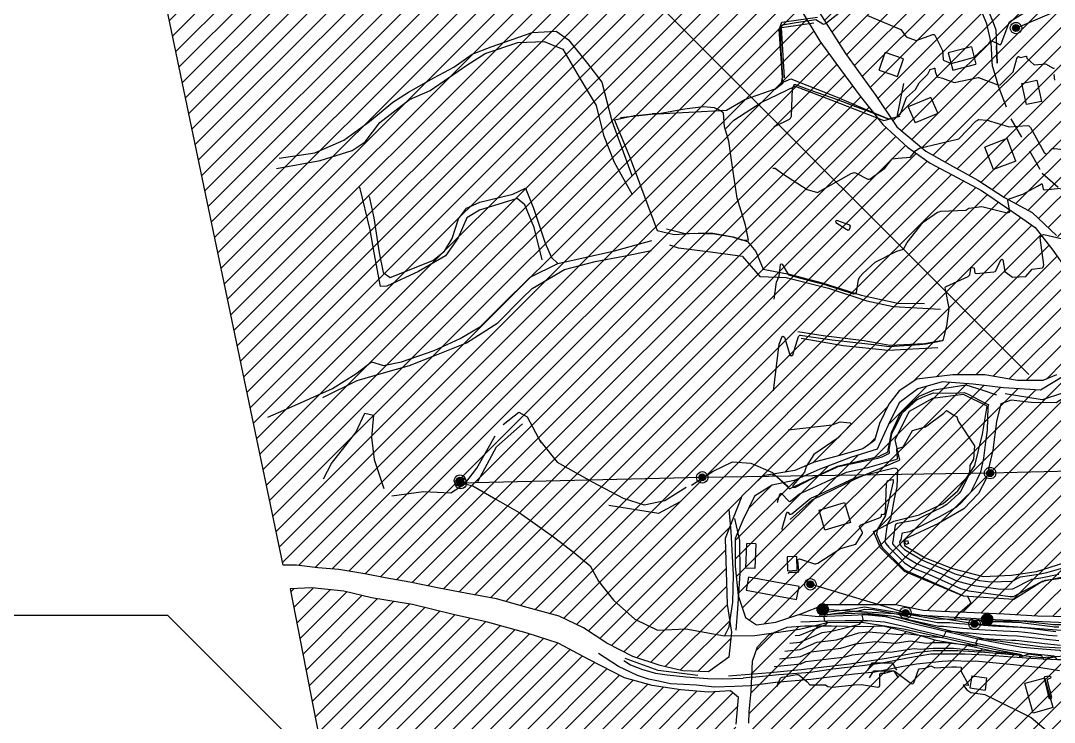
# Model space of a CAD drawing. Extents: x 13365 to 36625, y 86498 to 171760.
# Drawn here: x 14320.5 to 14808.6, y 87404.1 to 87735.4 of the extents above; entities that cross this region are included whole.
import ezdxf

# ---------------------------------------------------------------- set-up
doc = ezdxf.new("R2010")
doc.units = 0
doc.header["$LTSCALE"] = 5
doc.header["$MEASUREMENT"] = 0
for name, pattern in [('A_CONTINUOUS_LINE', [0]), ('EASEMENT_2', [5.5, 2, -1.5, 2]), ('KERB', [16, 5, -6, 5])]:
    doc.linetypes.add(name, pattern=pattern)
doc.layers.get('0').update_dxf_attribs({"linetype": 'A_CONTINUOUS_LINE'})
for name, color, linetype in [('Agricultural', 40, 'Continuous'), ('BOUNDARY', 7, 'A_CONTINUOUS_LINE'), ('CONTOUR', 255, 'Continuous'), ('DRAINAGE', 162, 'A_CONTINUOUS_LINE'), ('ELECTRIC', 240, 'A_CONTINUOUS_LINE'), ('EXISTING BUILDING', 21, 'A_CONTINUOUS_LINE'), ('EXISTING ROAD', 25, 'A_CONTINUOUS_LINE'), ('Recreational', 73, 'Continuous'), ('RELIEF', 255, 'A_CONTINUOUS_LINE'), ('Residential', 51, 'Continuous'), ('TELECOM', 94, 'A_CONTINUOUS_LINE'), ('text', 7, 'Continuous')]:
    doc.layers.add(name, color=color, linetype=linetype)

# ---------------------------------------------------------------- blocks, each defined once
blk = doc.blocks.new('S034')
at = {"color": 0}
for p, q in [((-0.5, 0), (-0.48, 0.13)), ((-0.48, -0.13), (-0.5, 0)), ((-0.48, 0.13), (-0.43, 0.25)), ((-0.43, 0.25), (-0.35, 0.35)), ((-0.35, 0.35), (-0.25, 0.43)), ((-0.3, 0), (-0.28, 0.11)), ((-0.28, -0.11), (-0.3, 0)), ((0.3, 0), (-0.3, 0)), ((-0.28, 0.11), (-0.21, 0.21)), ((-0.28, -0.11), (-0.28, 0.11)), ((-0.28, 0.11), (0.28, 0.11)), ((-0.25, 0.43), (-0.13, 0.48)), ((-0.21, 0.21), (-0.11, 0.28)), ((-0.21, -0.21), (-0.21, 0.21)), ((-0.21, 0.21), (0.21, 0.21)), ((-0.13, 0.48), (0, 0.5)), ((-0.11, 0.28), (0, 0.3)), ((-0.11, -0.28), (-0.11, 0.28)), ((-0.11, 0.28), (0.11, 0.28)), ((0, 0.5), (0.13, 0.48)), ((0, 0.3), (0.11, 0.28)), ((0, -0.3), (0, 0.3)), ((0.11, 0.28), (0.21, 0.21)), ((0.11, 0.28), (0.11, -0.28)), ((0.13, 0.48), (0.25, 0.43)), ((0.21, 0.21), (0.28, 0.11)), ((0.21, 0.21), (0.21, -0.21)), ((0.25, 0.43), (0.35, 0.35)), ((0.28, 0.11), (0.3, 0)), ((0.28, 0.11), (0.28, -0.11)), ((0.3, 0), (0.28, -0.11)), ((0.35, 0.35), (0.43, 0.25)), ((0.43, 0.25), (0.48, 0.13)), ((0.48, 0.13), (0.5, 0)), ((0.5, 0), (0.48, -0.13)), ((-0.43, -0.25), (-0.48, -0.13)), ((-0.35, -0.35), (-0.43, -0.25)), ((-0.25, -0.43), (-0.35, -0.35)), ((-0.21, -0.21), (-0.28, -0.11)), ((0.28, -0.11), (-0.28, -0.11)), ((-0.13, -0.48), (-0.25, -0.43)), ((-0.11, -0.28), (-0.21, -0.21)), ((0.21, -0.21), (-0.21, -0.21)), ((0, -0.5), (-0.13, -0.48)), ((0, -0.3), (-0.11, -0.28)), ((0.11, -0.28), (-0.11, -0.28)), ((0.11, -0.28), (0, -0.3)), ((0.13, -0.48), (0, -0.5)), ((0.21, -0.21), (0.11, -0.28)), ((0.25, -0.43), (0.13, -0.48)), ((0.28, -0.11), (0.21, -0.21)), ((0.35, -0.35), (0.25, -0.43)), ((0.43, -0.25), (0.35, -0.35)), ((0.48, -0.13), (0.43, -0.25))]:
    blk.add_line(p, q, dxfattribs=at)
blk = doc.blocks.new('S038')
at = {"color": 0}
for p, q in [((-0.5, 0), (0, 0.5)), ((-0.5, 0), (-0.48, 0.13)), ((-0.48, -0.13), (-0.5, 0)), ((0, -0.5), (-0.5, 0)), ((-0.5, 0), (0.5, 0)), ((-0.48, -0.13), (0.13, 0.48)), ((-0.48, 0.13), (-0.43, 0.25)), ((0.13, -0.48), (-0.48, 0.13)), ((-0.48, 0.13), (0.48, 0.13)), ((0.25, 0.43), (-0.43, -0.25)), ((-0.43, 0.25), (-0.35, 0.35)), ((0.43, 0.25), (-0.43, 0.25)), ((-0.43, 0.25), (0.25, -0.43)), ((-0.35, 0.35), (-0.25, 0.43)), ((-0.35, -0.35), (0.35, 0.35)), ((0.35, -0.35), (-0.35, 0.35)), ((-0.35, 0.35), (0.35, 0.35)), ((-0.35, -0.35), (-0.35, 0.35)), ((-0.25, 0.43), (-0.13, 0.48)), ((0.43, -0.25), (-0.25, 0.43)), ((-0.25, 0.43), (-0.25, -0.43)), ((-0.25, -0.43), (0.43, 0.25)), ((-0.13, 0.48), (0, 0.5)), ((-0.13, -0.48), (-0.13, 0.48)), ((-0.13, 0.48), (0.48, -0.13)), ((0.48, 0.13), (-0.13, -0.48)), ((0, 0.5), (0.13, 0.48)), ((0.5, 0), (0, 0.5)), ((0, 0.5), (0, -0.5)), ((0, -0.5), (0.5, 0)), ((0.13, 0.48), (0.25, 0.43)), ((0.13, 0.48), (0.13, -0.48)), ((0.25, 0.43), (0.35, 0.35)), ((0.25, -0.43), (0.25, 0.43)), ((0.35, 0.35), (0.43, 0.25)), ((0.35, 0.35), (0.35, -0.35)), ((0.43, 0.25), (0.48, 0.13)), ((0.48, 0.13), (0.5, 0)), ((0.5, 0), (0.48, -0.13)), ((-0.43, -0.25), (-0.48, -0.13)), ((0.48, -0.13), (-0.48, -0.13)), ((-0.35, -0.35), (-0.43, -0.25)), ((-0.43, -0.25), (0.43, -0.25)), ((-0.25, -0.43), (-0.35, -0.35)), ((0.35, -0.35), (-0.35, -0.35)), ((-0.13, -0.48), (-0.25, -0.43)), ((0, -0.5), (-0.13, -0.48)), ((0.13, -0.48), (0, -0.5)), ((0.25, -0.43), (0.13, -0.48)), ((0.35, -0.35), (0.25, -0.43)), ((0.43, -0.25), (0.35, -0.35)), ((0.48, -0.13), (0.43, -0.25))]:
    blk.add_line(p, q, dxfattribs=at)
blk = doc.blocks.new('001')
at = {"color": 0}
for p, q in [((-0.5, -0.25), (-0.35, 0)), ((-0.35, 0), (0.35, 0)), ((0.35, 0), (0.5, -0.25))]:
    blk.add_line(p, q, dxfattribs=at)

msp = doc.modelspace()

# ---------------------------------------------------------------- hatches: boundary and pattern name
at = {"layer": 'Agricultural', "linetype": 'Continuous'}
h = msp.add_hatch(dxfattribs=at)
h.set_pattern_fill('ANSI31', color=256, scale=50, style=0)
h.paths.add_polyline_path([(14359.56, 87885.11), (14378.03, 87892.33), (14424.57, 87914.89), (14469.43, 87941.03), (14519.91, 87970.91), (14585.33, 87989.58), (14633.94, 88002.66), (14656.16, 88008.87), (14671.65, 88009.67), (14676.81, 88008.08), (14678.8, 88005.7), (14677.61, 88001.73), (14675.62, 87988.64), (14673.63, 87976.74), (14671.25, 87959.68), (14665.3, 87944.21), (14662.52, 87933.1), (14660.13, 87917.63), (14657.76, 87897.71), (14656.17, 87883.03), (14652.99, 87872.72), (14649.02, 87857.64), (14643.46, 87842.17), (14641.47, 87827.76), (14643.46, 87811.49), (14648.62, 87799.99), (14657.36, 87784.91), (14667.31, 87772.86), (14674.06, 87764.53), (14682.8, 87749.85), (14689.55, 87739.54), (14697.89, 87725.65), (14705.45, 87715.23), (14716.97, 87699.76), (14727.69, 87686.27), (14739.21, 87675.56), (14749.93, 87668.02), (14762.64, 87661.28), (14774.2, 87655.17), (14792.07, 87642.87), (14799.61, 87637.71), (14807.95, 87627), (14814.31, 87617.88), (14817.48, 87607.96), (14816.69, 87594.35), (14814.31, 87582.45), (14813.11, 87574.52), (14809.54, 87568.17), (14803.19, 87565.39), (14791.27, 87565.39), (14775.78, 87568.17), (14760.69, 87568.17), (14743.59, 87566.12), (14735.25, 87560.57), (14730.48, 87554.22), (14726.11, 87545.09), (14723.73, 87537.16), (14718.17, 87533.19), (14705.46, 87529.62), (14695.14, 87526.85), (14686, 87522.88), (14671.01, 87520.42), (14661, 87510.86), (14653.18, 87490.88), (14654.05, 87459.61), (14656.22, 87446.57), (14654.92, 87434.84), (14645.35, 87427.89), (14633.17, 87428.33), (14622.51, 87430.95), (14609.52, 87435.18), (14597.37, 87441.39), (14586.35, 87448.73), (14574.76, 87454.1), (14559.62, 87458.31), (14545.27, 87462.29), (14530.53, 87465.08), (14518.18, 87467.47), (14504.23, 87470.25), (14492.67, 87472.24), (14483.11, 87474.23), (14470.76, 87476.22), (14460.8, 87477.02), (14450.84, 87478.21), (14444.46, 87478.21)])
at = {"layer": 'Recreational', "linetype": 'Continuous'}
h = msp.add_hatch(dxfattribs=at)
h.set_pattern_fill('ANSI31', color=256, scale=50, style=0)
h.paths.add_polyline_path([(14664.44, 87409.09), (14665.4, 87418.56), (14666.09, 87432.92), (14668.48, 87439.76), (14673.96, 87445.57), (14682.52, 87448.99), (14690.73, 87449.68), (14703.4, 87449.68), (14718.46, 87449.33), (14727.7, 87449.68), (14740.03, 87446.6), (14752.69, 87442.84), (14767.07, 87440.44), (14784.19, 87436.68), (14802.33, 87434.63), (14824.76, 87436.28), (14840.4, 87440.34), (14854.01, 87444.87), (14863, 87448.68), (14873.27, 87452.44), (14891.07, 87455.86), (14901, 87460.64), (14908.19, 87468.51), (14915.03, 87478.77), (14920.17, 87488), (14926.01, 87494.89), (14931.15, 87496.26), (14937.31, 87493.87), (14942.78, 87491.47), (14945.52, 87486), (14951.68, 87474.37), (14957.85, 87468.22), (14966.06, 87461.72), (14974.62, 87455.57), (14980.78, 87444.62), (14984.2, 87434.02), (14987.53, 87419.62), (14988.96, 87416.63), (14993.78, 87405.78), (14998.61, 87393.13), (15003.43, 87382.89), (15007.65, 87365.41), (15009.48, 87359.21), (15014.91, 87347.16), (15022.15, 87332.7), (15024.56, 87323.66), (15026.97, 87309.8), (15032.4, 87296.55), (15039.03, 87279.68), (15045.7, 87262.62), (15054.15, 87243.34), (15062.59, 87224.06), (15069.23, 87207.79), (15074.65, 87195.74), (15078.32, 87188.88), (15086.76, 87171.41), (15092.79, 87158.75), (15092.79, 87140.68), (15084.95, 87128.63), (15076.51, 87123.2), (15058.42, 87116.58), (15036.7, 87115.37), (15015.59, 87120.79), (14992.07, 87131.04), (14967.34, 87141.28), (14951.06, 87155.74), (14930.55, 87171.41), (14910.05, 87188.28), (14905.22, 87207.56), (14905.76, 87221.67), (14893.76, 87234.07), (14881.7, 87241.3), (14859.99, 87244.31), (14841.15, 87257.77), (14823.06, 87266.21), (14802.55, 87276.45), (14786.27, 87283.08), (14772.77, 87287.48), (14755.05, 87289.53), (14733.23, 87281.36), (14708.01, 87271.82), (14682.11, 87260.93), (14667.11, 87255.48), (14650.07, 87254.12), (14641.21, 87263.65), (14631.66, 87286.8), (14624.85, 87305.19), (14620.27, 87317.99), (14617.85, 87328.83), (14619.66, 87339.08), (14624.49, 87346.31), (14640.17, 87352.33), (14652.23, 87360.33), (14660.67, 87381.42), (14664.29, 87403.71)])
h = msp.add_hatch(dxfattribs=at)
h.set_pattern_fill('ANSI31', color=256, scale=50, style=0)
h.paths.add_polyline_path([(14447.78, 87467.04), (14501.68, 87190.99), (14517.92, 87192.3), (14528.87, 87199.07), (14541.37, 87202.2), (14553.36, 87201.16), (14565.35, 87199.07), (14580.46, 87199.07), (14598.18, 87202.2), (14617.47, 87206.36), (14631.02, 87204.8), (14637.8, 87200.11), (14652.91, 87192.3), (14671.15, 87186.06), (14687.83, 87182.93), (14703.99, 87180.85), (14723.79, 87178.25), (14743.6, 87178.25), (14760.8, 87182.41), (14776.43, 87187.1), (14799.53, 87189.14), (14821.95, 87188.62), (14834.98, 87189.14), (14847.48, 87189.66), (14856.35, 87183.94), (14867.29, 87180.81), (14885.53, 87174.04), (14899.6, 87165.71), (14916.35, 87156.27), (14930.94, 87148.98), (14949.18, 87142.21), (14955.96, 87143.78), (14953.87, 87150.02), (14950.22, 87152.11), (14930.94, 87160.44), (14921.56, 87170.33), (14910.09, 87180.22), (14903.32, 87194.8), (14899.67, 87211.46), (14896.02, 87222.4), (14885.07, 87229.69), (14869.44, 87235.93), (14853.28, 87236.97), (14843.38, 87243.22), (14831.91, 87252.59), (14819.4, 87256.76), (14807.42, 87263.01), (14788.65, 87272.9), (14775.1, 87281.23), (14759.47, 87283.83), (14743.83, 87281.23), (14722.98, 87273.42), (14697.96, 87263.53), (14676.6, 87254.68), (14662, 87251.03), (14644.8, 87250.51), (14636.46, 87257.8), (14626.04, 87282.79), (14615.62, 87310.39), (14610.92, 87330.17), (14614.05, 87342.84), (14620.3, 87350.65), (14630.2, 87354.3), (14640.63, 87357.94), (14649.49, 87366.79), (14654.7, 87377.21), (14656.79, 87389.18), (14658.35, 87403.24), (14659.39, 87415.73), (14655.74, 87418.86), (14645.32, 87418.34), (14632.29, 87419.38), (14618.74, 87421.46), (14605.71, 87425.11), (14588.88, 87433.64), (14574.28, 87441.45), (14559.69, 87446.14), (14540.93, 87451.34), (14524.77, 87454.99), (14505.48, 87459.67), (14486.2, 87462.8), (14473.17, 87465.92), (14458.05, 87467.48)])
at = {"layer": 'Residential', "linetype": 'Continuous'}
h = msp.add_hatch(dxfattribs=at)
h.set_pattern_fill('ANSI31', color=256, scale=50, style=0)
edge = h.paths.add_edge_path()
edge.add_line((15022.91, 87431.89), (15035.79, 87436.34))
edge.add_line((15035.79, 87436.34), (15043.22, 87441.78))
edge.add_line((15043.22, 87441.78), (15043.71, 87449.7))
edge.add_line((15043.71, 87449.7), (15034.8, 87456.13))
edge.add_line((15034.8, 87456.13), (15028.36, 87467.02))
edge.add_line((15028.36, 87467.02), (15025.88, 87484.84))
edge.add_line((15025.88, 87484.84), (15029.78, 87504.69))
edge.add_line((15029.78, 87504.69), (15031.86, 87519.92))
edge.add_line((15031.86, 87519.92), (15031.16, 87537.23))
edge.add_line((15031.16, 87537.23), (15027.68, 87559.49))
edge.add_line((15027.68, 87559.49), (15018.67, 87592.03))
edge.add_line((15018.67, 87592.03), (15008.97, 87620.42))
edge.add_line((15008.97, 87620.42), (14997.88, 87650.88))
edge.add_line((14997.88, 87650.88), (14984.66, 87673.16))
edge.add_line((14984.66, 87673.16), (14971.49, 87693.93))
edge.add_line((14971.49, 87693.93), (14960.4, 87712.1))
edge.add_line((14960.4, 87712.1), (14952.09, 87729.41))
edge.add_line((14952.09, 87729.41), (14943.78, 87752.41))
edge.add_line((14943.78, 87752.41), (14938.93, 87775.26))
edge.add_line((14938.93, 87775.26), (14935.46, 87794.65))
edge.add_line((14935.46, 87794.65), (14936.85, 87816.11))
edge.add_line((14936.85, 87816.11), (14940.29, 87832.21))
edge.add_line((14940.29, 87832.21), (14939.59, 87847.44))
edge.add_line((14939.59, 87847.44), (14934.74, 87861.98))
edge.add_line((14934.74, 87861.98), (14931.28, 87878.6))
edge.add_line((14931.28, 87878.6), (14927.81, 87895.91))
edge.add_line((14927.81, 87895.91), (14925.73, 87913.22))
edge.add_line((14925.73, 87913.22), (14919.5, 87926.37))
edge.add_line((14919.5, 87926.37), (14909.1, 87938.83))
edge.add_line((14909.1, 87938.83), (14899.4, 87950.61))
edge.add_line((14899.4, 87950.61), (14891.08, 87960.99))
edge.add_line((14891.08, 87960.99), (14880.68, 87969.99))
edge.add_line((14880.68, 87969.99), (14869.59, 87977.61))
edge.add_line((14869.59, 87977.61), (14863.35, 87986.61))
edge.add_line((14863.35, 87986.61), (14856.42, 87994.92))
edge.add_line((14856.42, 87994.92), (14849.47, 87997.81))
edge.add_line((14849.47, 87997.81), (14841.46, 88000.48))
edge.add_line((14841.46, 88000.48), (14833, 88001.37))
edge.add_line((14833, 88001.37), (14824.1, 87998.7))
edge.add_line((14824.1, 87998.7), (14816.08, 87993.81))
edge.add_line((14816.08, 87993.81), (14804.96, 87987.73))
edge.add_line((14804.96, 87987.73), (14799.16, 87981.8))
edge.add_line((14799.16, 87981.8), (14791.69, 87973.99))
edge.add_line((14791.69, 87973.99), (14783.13, 87967.57))
edge.add_line((14783.13, 87967.57), (14772.03, 87962.69))
edge.add_line((14772.03, 87962.69), (14765.15, 87960.73))
edge.add_line((14765.15, 87960.73), (14752.37, 87959.75))
edge.add_line((14752.37, 87959.75), (14742.54, 87960.24))
edge.add_line((14742.54, 87960.24), (14732.22, 87962.69))
edge.add_line((14732.22, 87962.69), (14725.34, 87969.57))
edge.add_line((14725.34, 87969.57), (14716.5, 87975.95))
edge.add_line((14716.5, 87975.95), (14711.58, 87986.26))
edge.add_line((14711.58, 87986.26), (14709.62, 88000.01))
edge.add_line((14709.62, 88000.01), (14703.23, 88015.23))
edge.add_line((14703.23, 88015.23), (14691.92, 88017.68))
edge.add_line((14691.92, 88017.68), (14683.08, 88013.27))
edge.add_line((14683.08, 88013.27), (14681.6, 87999.52))
edge.add_line((14681.6, 87999.52), (14680.13, 87986.26))
edge.add_line((14680.13, 87986.26), (14677.18, 87969.08))
edge.add_line((14677.18, 87969.08), (14673.25, 87954.35))
edge.add_line((14673.25, 87954.35), (14669.31, 87943.55))
edge.add_line((14669.31, 87943.55), (14666.86, 87933.24))
edge.add_line((14666.86, 87933.24), (14665.38, 87921.45))
edge.add_line((14665.38, 87921.45), (14664.89, 87908.69))
edge.add_line((14664.89, 87908.69), (14663.42, 87896.41))
edge.add_line((14663.42, 87896.41), (14660.47, 87880.21))
edge.add_line((14660.47, 87880.21), (14657.03, 87864.99))
edge.add_line((14657.03, 87864.99), (14654.06, 87851.56))
edge.add_line((14654.06, 87851.56), (14648.81, 87832.93))
edge.add_line((14648.81, 87832.93), (14649.36, 87814.9))
edge.add_line((14649.36, 87814.9), (14657.01, 87798.51))
edge.add_line((14657.01, 87798.51), (14667.4, 87784.86))
edge.add_line((14667.4, 87784.86), (14676.15, 87772.84))
edge.add_line((14676.15, 87772.84), (14685.45, 87756.45))
edge.add_line((14685.45, 87756.45), (14695.29, 87742.79))
edge.add_line((14695.29, 87742.79), (14710.06, 87719.85))
edge.add_line((14710.06, 87719.85), (14724.35, 87700))
edge.add_line((14724.35, 87700), (14734.2, 87685.25))
edge.add_line((14734.2, 87685.25), (14747.87, 87673.78))
edge.add_line((14747.87, 87673.78), (14760.44, 87666.68))
edge.add_line((14760.44, 87666.68), (14772.47, 87660.12))
edge.add_line((14772.47, 87660.12), (14785.05, 87651.93))
edge.add_line((14785.05, 87651.93), (14798.18, 87644.83))
edge.add_line((14798.18, 87644.83), (14809.66, 87633.9))
edge.add_line((14809.66, 87633.9), (14819.5, 87619.7))
edge.add_line((14819.5, 87619.7), (14822.29, 87603.57))
edge.add_line((14822.29, 87603.57), (14820.1, 87585.55))
edge.add_line((14820.1, 87585.55), (14814.09, 87568.07))
edge.add_line((14814.09, 87568.07), (14802.05, 87560.96))
edge.add_line((14802.05, 87560.96), (14784.56, 87562.06))
edge.add_line((14784.56, 87562.06), (14770.34, 87563.7))
edge.add_line((14770.34, 87563.7), (14755.57, 87564.79))
edge.add_line((14755.57, 87564.79), (14744.09, 87561.51))
edge.add_line((14744.09, 87561.51), (14735.34, 87554.95))
edge.add_line((14735.34, 87554.95), (14730.14, 87544.31))
edge.add_line((14730.14, 87544.31), (14724.93, 87533.02))
edge.add_line((14724.93, 87533.02), (14712.32, 87529.11))
edge.add_line((14712.32, 87529.11), (14697.53, 87523.46))
edge.add_line((14697.53, 87523.46), (14685.79, 87518.25))
edge.add_line((14685.79, 87518.25), (14675.35, 87516.08))
edge.add_line((14675.35, 87516.08), (14667.09, 87510.86))
edge.add_line((14667.09, 87510.86), (14661.44, 87499.57))
edge.add_line((14661.44, 87499.57), (14657.96, 87490.88))
edge.add_line((14657.96, 87490.88), (14657.96, 87477.85))
edge.add_line((14657.96, 87477.85), (14659.26, 87463.95))
edge.add_line((14659.26, 87463.95), (14662.74, 87453.52))
edge.add_line((14662.74, 87453.52), (14667.96, 87450.05))
edge.add_line((14667.96, 87450.05), (14677.09, 87451.35))
edge.add_line((14677.09, 87451.35), (14688.83, 87455.26))
edge.add_line((14688.83, 87455.26), (14700.14, 87459.61))
edge.add_line((14700.14, 87459.61), (14709.27, 87459.61))
edge.add_line((14709.27, 87459.61), (14721.88, 87459.61))
edge.add_line((14721.88, 87459.61), (14733.62, 87459.61))
edge.add_line((14733.62, 87459.61), (14746.67, 87457))
edge.add_line((14746.67, 87457), (14755.37, 87456.56))
edge.add_line((14755.37, 87456.56), (14767.11, 87456.13))
edge.add_line((14767.11, 87456.13), (14784.93, 87455.26))
edge.add_line((14784.93, 87455.26), (14800.59, 87454.39))
edge.add_line((14800.59, 87454.39), (14815.52, 87454.02))
edge.add_line((14815.52, 87454.02), (14832.48, 87455.32))
edge.add_line((14832.48, 87455.32), (14853.35, 87457.49))
edge.add_line((14853.35, 87457.49), (14872.05, 87463.58))
edge.add_line((14872.05, 87463.58), (14896.84, 87466.62))
edge.add_line((14896.84, 87466.62), (14909.01, 87476.61))
edge.add_line((14909.01, 87476.61), (14917.71, 87485.73))
edge.add_line((14917.71, 87485.73), (14923.8, 87498.33))
edge.add_line((14923.8, 87498.33), (14936.41, 87500.07))
edge.add_line((14936.41, 87500.07), (14950.76, 87491.81))
edge.add_line((14950.76, 87491.81), (14962.06, 87474.44))
edge.add_line((14962.06, 87474.44), (14980.32, 87461.84))
edge.add_line((14980.32, 87461.84), (14988.23, 87450.69))
edge.add_line((14988.23, 87450.69), (14999.13, 87438.32))
edge.add_line((14999.13, 87438.32), (15010.52, 87431.89))

# ---------------------------------------------------------------- linework, layer by layer
at = {"layer": 'Agricultural', "linetype": 'Continuous'}
for points in [[(14809.54, 87568.17), (14803.19, 87565.39), (14791.27, 87565.39), (14775.78, 87568.17), (14760.69, 87568.17), (14743.59, 87566.12), (14735.25, 87560.57), (14730.48, 87554.22), (14726.11, 87545.09), (14723.73, 87537.16), (14718.17, 87533.19), (14705.46, 87529.62), (14695.14, 87526.85), (14686, 87522.88), (14671.01, 87520.42), (14661, 87510.86), (14653.18, 87490.88), (14654.05, 87459.61), (14656.22, 87446.57), (14654.92, 87434.84), (14645.35, 87427.89), (14633.17, 87428.33), (14622.51, 87430.95), (14609.52, 87435.18), (14597.37, 87441.39), (14586.35, 87448.73), (14574.76, 87454.1), (14559.62, 87458.31), (14545.27, 87462.29), (14530.53, 87465.08), (14518.18, 87467.47), (14504.23, 87470.25), (14492.67, 87472.24), (14483.11, 87474.23), (14470.76, 87476.22), (14460.8, 87477.02), (14450.84, 87478.21), (14444.46, 87478.21), (14359.56, 87885.11)], [(14689.55, 87739.54), (14697.89, 87725.65), (14705.45, 87715.23), (14716.97, 87699.76), (14727.69, 87686.27), (14739.21, 87675.56), (14749.93, 87668.02), (14762.64, 87661.28), (14774.2, 87655.17), (14792.07, 87642.87), (14799.61, 87637.71), (14807.95, 87627), (14814.31, 87617.88)]]:
    msp.add_lwpolyline(points, dxfattribs=at)
at = {"layer": 'BOUNDARY', "linetype": 'Continuous'}
for p, q in [((14611.13, 87690.55), (14618.63, 87691.33)), ((14608.28, 87670.48), (14621.14, 87636.28))]:
    msp.add_line(p, q, dxfattribs=at)
for points in [[(14611.13, 87690.55), (14600.95, 87688.35), (14608.28, 87670.48)], [(14621.14, 87636.28), (14629.1, 87634.43), (14638.55, 87634.98), (14648.16, 87634.76), (14656.7, 87633.32), (14660.94, 87631.84), (14664.26, 87631.78), (14662.84, 87638.79), (14658.84, 87651.59), (14656.51, 87667.36), (14654.84, 87678.49), (14652.9, 87685.16), (14652.36, 87691.62), (14651.19, 87692.8), (14648.15, 87694.17), (14642.9, 87694.71), (14633.92, 87693.51), (14622.05, 87691.44), (14618.63, 87691.33)]]:
    msp.add_lwpolyline(points, dxfattribs=at)
at = {"layer": 'CONTOUR', "color": 33, "linetype": 'A_CONTINUOUS_LINE'}
for points in [[(14676.76, 87702.91), (14676.77, 87702.91), (14676.85, 87702.95), (14676.86, 87702.95), (14676.86, 87702.97), (14676.87, 87703.13), (14676.88, 87703.15), (14677.09, 87703.39), (14680.39, 87705.82), (14680.49, 87706.21), (14680.49, 87706.25), (14680.47, 87706.27), (14680.12, 87706.38), (14680.1, 87706.4), (14680.06, 87706.56), (14680.38, 87708.51), (14679.43, 87724.26), (14679.28, 87731.78), (14679.78, 87733.01), (14679.84, 87733.09), (14680.31, 87733.32), (14686.75, 87734.56), (14695.91, 87735.85), (14699.32, 87733.82), (14699.64, 87733.74), (14700.55, 87734.06), (14709.26, 87740.78)], [(14720.31, 87737.86), (14736.14, 87731.26), (14738.59, 87727.67), (14743.39, 87726.02), (14751.21, 87728.79), (14751.9, 87728.76), (14752.23, 87728.45), (14754.64, 87723.44), (14755.8, 87721.23), (14756.16, 87716.98), (14756.28, 87716.66), (14756.51, 87716.48), (14759.82, 87715.15), (14766.4, 87716.93), (14770.74, 87718.07), (14777.74, 87724.71), (14778.57, 87725.78), (14779.1, 87725.86), (14782.62, 87724.03), (14782.96, 87724.02), (14783.42, 87724.46), (14786.19, 87731.48), (14787.34, 87734.78), (14793.66, 87738.72)], [(14808.87, 87707.31), (14808.43, 87709.64), (14808.46, 87709.85), (14808.61, 87710)], [(14675.71, 87665.66), (14676.84, 87665.64), (14680.34, 87663.08), (14691.95, 87655.63), (14696.73, 87654.21), (14712.66, 87663.25), (14714.07, 87663.63), (14714.63, 87663.53), (14720.5, 87660.57), (14721.07, 87660.47), (14721.71, 87660.7), (14728.59, 87665.69), (14732.05, 87670.12), (14734.91, 87670.45), (14740.66, 87670.95), (14743.25, 87674.09), (14744.85, 87675.18), (14763.44, 87679.54), (14771.46, 87687.84), (14772.44, 87688.41), (14772.62, 87688.61), (14772.64, 87688.62), (14772.94, 87688.67), (14776.83, 87688.41), (14787.32, 87685.29), (14795.83, 87685.92), (14796.5, 87685.78), (14797.36, 87684.98), (14803.82, 87673.04), (14804.89, 87672.36), (14805.17, 87672.45), (14807.39, 87674.82), (14807.62, 87674.97), (14808.47, 87675.07), (14819.18, 87673.96)], [(14676.36, 87603.86), (14677.37, 87611.93), (14678.64, 87614.64), (14679.29, 87620.2), (14679.65, 87620.58), (14680.16, 87620.37), (14683.08, 87615.27), (14694.06, 87612.36), (14699.75, 87610.96), (14713.69, 87606.41), (14714.92, 87606.58), (14715.21, 87607.01), (14716.09, 87613.1), (14716.91, 87614.63), (14718.1, 87615.92), (14724.06, 87621.33), (14734.15, 87626.57), (14737.36, 87627.48), (14739.14, 87630.56), (14746.73, 87640.27), (14753.41, 87644.97), (14754.15, 87645.1), (14754.98, 87645.45), (14766.76, 87645.88), (14768.23, 87646.78), (14774.35, 87647.57), (14786.37, 87644.59), (14787.41, 87644.87), (14787.58, 87645.33), (14786.67, 87650.43), (14786.78, 87650.88), (14787.21, 87651.24), (14793.73, 87653.49), (14800.68, 87657.16), (14802.48, 87658.25), (14802.66, 87658.26), (14802.81, 87658.1), (14803.32, 87655.8), (14803.44, 87655.63), (14804.04, 87655.47), (14811.57, 87656.23)], [(14675.93, 87560.52), (14678.7, 87582.64), (14680.16, 87586.24), (14680.47, 87586.43), (14681.19, 87585.94), (14683.65, 87577.51), (14684.39, 87577.03), (14685.15, 87577.54), (14687.84, 87586.23), (14688.37, 87586.84), (14688.78, 87586.92), (14693.84, 87586.06), (14703.64, 87584.59), (14714.89, 87583.36), (14723.31, 87582.47), (14730.67, 87581.51), (14744.92, 87582.49), (14748.03, 87582.7), (14755.14, 87584.13), (14755.87, 87584.31), (14755.92, 87584.34), (14756.21, 87584.86), (14757.93, 87592.11), (14757.99, 87592.36), (14758.92, 87599.64), (14757.15, 87608.46), (14757.09, 87609.3), (14757.23, 87609.62), (14757.52, 87609.77), (14767.86, 87614.59), (14768.57, 87615.16), (14768.66, 87615.37), (14769.2, 87618.16), (14769.23, 87618.92), (14769.26, 87618.98), (14769.36, 87619), (14770.47, 87618.68), (14770.56, 87618.62), (14770.66, 87618.46), (14771.08, 87616.26), (14771.2, 87616.1), (14771.9, 87615.91), (14779.95, 87616.72), (14780.61, 87616.95), (14780.95, 87617.31), (14783.33, 87622.5), (14783.85, 87622.75), (14784.24, 87622.4), (14785.23, 87616.87), (14788.84, 87614.32), (14795.11, 87614.56), (14798.17, 87618), (14803.01, 87618.72), (14803.36, 87618.92), (14803.7, 87620.04), (14801.9, 87632.85), (14802.36, 87633.97), (14803.69, 87634.32), (14817.98, 87631.02)], [(14682.85, 87542.19), (14703.7, 87544.45), (14707.46, 87545.9), (14712.23, 87545.39), (14712.56, 87545.11), (14712.48, 87544.67), (14708.99, 87541.02), (14706.51, 87538.4), (14694.96, 87530.49), (14691.37, 87524.87), (14690.66, 87522.13), (14685.15, 87515.95), (14685.15, 87515.14), (14686.1, 87514.9), (14694.86, 87519.54), (14705.84, 87524.51), (14706.59, 87524.86), (14725.24, 87528.84), (14727.31, 87529.44), (14730.49, 87531), (14730.7, 87531.2), (14730.73, 87531.32), (14730.62, 87532.79), (14731.94, 87540.36), (14733.03, 87542.5), (14736.9, 87550.24), (14743.7, 87556.36), (14746.65, 87557.73), (14751.6, 87559.63), (14761.74, 87559.46), (14765.97, 87559.83), (14767.62, 87559.23), (14776.62, 87554.42), (14777.45, 87554.18), (14777.51, 87554.14), (14777.52, 87554.09), (14777.4, 87553.49), (14777.21, 87552.88), (14776.86, 87542.07), (14776.28, 87537.55), (14775.1, 87528.79), (14773.72, 87522.24), (14771.96, 87518.58), (14769.05, 87512.55), (14764.82, 87507.91), (14762.4, 87505.68), (14754.69, 87501.22), (14750.88, 87499.36), (14740.14, 87493.97), (14736.86, 87493.4), (14736.63, 87493.27), (14736.52, 87493.06), (14736.1, 87490.24), (14735.56, 87489.31), (14735.79, 87487.85), (14736.18, 87487.39), (14737.83, 87485.73), (14746.07, 87480.76), (14747.76, 87480.05), (14758.41, 87475.6), (14761.53, 87474.21), (14773.2, 87471.09), (14778.54, 87470.32), (14788.63, 87470.71), (14792.57, 87472.75), (14801.13, 87473.94), (14805.06, 87474.74), (14818.19, 87478.58)], [(14675.79, 87520.56), (14675.78, 87520.6), (14675.89, 87520.98), (14675.92, 87521), (14676.68, 87520.84), (14682.78, 87515.5), (14683.04, 87514.77)], [(14680.23, 87494.83), (14680.07, 87495.53), (14682.07, 87502.73), (14682.57, 87503.24), (14682.7, 87503.21), (14683.65, 87502.24), (14683.77, 87502.19), (14684.63, 87502.48), (14693.08, 87509.59), (14694.29, 87510.14), (14695.45, 87510.67), (14714.44, 87519.54), (14715.82, 87519.84), (14718.73, 87520.68), (14733.01, 87524.27), (14734.24, 87523.97), (14734.54, 87523.35), (14734.3, 87515.28), (14733, 87509.58), (14731.24, 87500.12), (14729.63, 87497.4), (14728.54, 87489.52), (14729, 87488.42), (14730.37, 87486.79), (14737.82, 87479.29), (14741, 87477.37), (14748.34, 87474.26), (14752.37, 87472.57), (14764.26, 87467.27), (14768.29, 87466.19), (14787.74, 87463.41), (14789.37, 87463.47), (14801.99, 87470.31), (14803.1, 87470.58), (14803.11, 87470.58), (14803.17, 87470.54), (14803.27, 87470.51), (14803.4, 87470.56), (14803.41, 87470.57), (14803.41, 87470.58), (14803.39, 87470.65), (14803.39, 87470.66), (14804.23, 87471.19), (14815.89, 87472.58)], [(14683.06, 87474.34), (14683.07, 87474.38), (14683.25, 87474.77), (14683.28, 87474.8), (14683.57, 87474.89), (14687.33, 87474.9), (14687.81, 87475.13), (14687.84, 87475.16), (14687.95, 87475.58), (14687.43, 87480.61), (14687.62, 87481.04), (14688.31, 87481.18), (14695.36, 87478.85), (14696, 87478.81), (14696.94, 87479.17), (14707.57, 87486.12), (14714.86, 87488.14), (14717.89, 87493.1), (14718.03, 87493.55), (14717.98, 87493.8), (14716.63, 87496.43), (14716.62, 87496.69), (14717.23, 87497.34), (14726.37, 87500.82), (14727.03, 87501.37), (14727.05, 87501.44), (14727.05, 87502.22), (14727.08, 87502.29), (14727.17, 87502.32), (14728.3, 87502.25), (14728.39, 87502.28), (14728.94, 87503.38), (14729.39, 87517), (14729.87, 87518.11), (14730.05, 87518.21), (14732.29, 87518.72), (14732.5, 87518.67), (14732.53, 87518.59), (14732.5, 87517.63), (14728.94, 87501.95), (14728.89, 87501.69), (14724.89, 87494.95), (14724.61, 87492.93), (14727.12, 87486.89), (14727.46, 87486.48), (14737.81, 87476.07), (14738.47, 87475.67), (14748.63, 87471.36), (14749.34, 87471.06), (14765.63, 87463.8), (14765.83, 87463.75), (14767.45, 87463.55), (14767.57, 87463.5), (14767.74, 87463.3), (14769.01, 87460.59), (14769.05, 87460.33), (14768.74, 87459.8), (14762.96, 87454.91), (14761.44, 87453.12), (14761.42, 87452.9), (14761.48, 87452.86), (14762.3, 87452.89), (14762.35, 87452.88), (14762.45, 87452.88), (14779.26, 87451.71), (14780.09, 87451.65), (14780.34, 87451.64), (14792.87, 87451.12), (14793.9, 87451), (14807.65, 87449.22), (14808.5, 87449.14), (14810.67, 87449.2)], [(14686.19, 87445), (14688.38, 87445.24), (14700.66, 87450.3), (14701.43, 87451.1), (14701.43, 87451.1), (14701.42, 87451.11), (14700.31, 87451.7), (14700.24, 87451.76), (14700.21, 87451.81), (14700.04, 87452.54), (14699.93, 87454.01), (14699.96, 87454.12), (14699.98, 87454.16), (14700.42, 87454.42), (14700.45, 87454.46), (14700.45, 87454.48), (14700.36, 87454.68), (14700.36, 87454.7), (14700.58, 87454.85), (14703.61, 87455.24), (14707.03, 87455.69), (14716.14, 87456.62), (14719.06, 87457.48), (14723.05, 87457.26), (14734.76, 87455.07), (14741.46, 87453.54), (14753.43, 87451.25), (14759.31, 87451.17), (14763.86, 87450.71), (14770.75, 87450.24), (14771.21, 87450.21), (14779.46, 87449.6), (14782.38, 87449.45), (14792.27, 87449.04), (14795.78, 87448.65), (14806.72, 87447.23), (14809.23, 87446.98)], [(14683.73, 87441.35), (14688.52, 87441.86), (14698.94, 87446.54), (14703.61, 87447.09), (14716.66, 87450.38), (14717.45, 87451.38), (14717.44, 87451.38), (14717.38, 87451.41), (14717.37, 87451.41), (14717.4, 87451.49), (14718.09, 87452.04), (14718.31, 87452.75), (14717.82, 87454.69), (14717.86, 87454.85), (14717.94, 87454.91), (14719.17, 87455.07), (14723.24, 87454.89), (14726.85, 87454.65), (14731.52, 87454.4), (14733.04, 87454.11), (14749.55, 87450.34), (14754.09, 87449.47), (14756.31, 87449.44), (14765.36, 87448.54), (14769.52, 87448.26), (14773.12, 87447.96), (14778.83, 87447.54), (14784.43, 87447.26), (14791.68, 87446.96), (14797.67, 87446.3), (14805.79, 87445.25), (14809.96, 87444.83)], [(14678.81, 87434.04), (14688.79, 87435.1), (14693.82, 87437.35), (14707.85, 87439.02), (14714.7, 87441.14), (14723.98, 87442.14), (14733.46, 87441.35), (14740.44, 87442.47), (14748.14, 87441.47), (14751.57, 87441.75), (14756.83, 87441.76), (14765.96, 87440.81), (14768.65, 87440.59), (14771.82, 87440.23), (14772.08, 87440.36), (14772.08, 87440.43), (14771.71, 87441.05), (14771.49, 87441.33), (14771.48, 87441.36), (14771.52, 87441.52), (14772.53, 87443.28), (14772.68, 87443.47), (14772.71, 87443.49), (14774.12, 87443.71), (14776.95, 87443.48), (14777.57, 87443.44), (14788.52, 87442.89), (14790.48, 87442.81), (14801.43, 87441.59), (14803.92, 87441.27), (14811.42, 87440.52)], [(14676.35, 87430.39), (14688.93, 87431.72), (14691.26, 87432.76), (14709.98, 87434.99), (14713.16, 87435.97), (14727.12, 87437.47), (14731.07, 87437.14), (14742.34, 87438.95), (14745.19, 87438.58), (14751.43, 87439.09), (14760.99, 87439.11), (14763.92, 87438.81), (14773.91, 87437.99), (14777.86, 87437.73), (14786.37, 87437), (14792.08, 87436.27), (14792.49, 87436), (14792.5, 87435.9), (14792.13, 87434.94), (14792.16, 87434.84), (14792.35, 87434.8), (14794.43, 87435.56), (14796.41, 87436.32), (14802.12, 87435.58), (14802.54, 87435.41), (14802.63, 87435.32), (14803.36, 87434), (14803.46, 87433.92), (14803.8, 87433.88), (14807.9, 87434.75), (14808.71, 87435.03)], [(14677.67, 87420.82), (14678, 87422.19), (14679.3, 87424.91), (14679.46, 87425.09), (14680.02, 87425.34), (14687.05, 87426.64), (14687.67, 87426.62), (14688.01, 87426.45), (14691.67, 87423.31), (14693.17, 87421.81), (14700.5, 87421.82), (14701.58, 87420.97), (14703.98, 87420.67), (14714.06, 87421.75), (14717.5, 87421.97), (14725.32, 87420.68), (14725.96, 87420.86), (14726.19, 87421.3), (14726.24, 87426.7), (14726.44, 87427.14), (14726.59, 87427.2), (14728.56, 87427.28), (14732.35, 87428.34), (14732.67, 87428.35), (14733.42, 87428.06), (14740.94, 87422.43), (14741.8, 87422.3), (14742.25, 87422.7), (14744.41, 87428.82), (14744.75, 87429.26), (14744.94, 87429.34), (14747.55, 87429.65), (14750.3, 87430.66), (14752.1, 87429.86), (14760.18, 87430.23), (14762.34, 87430.18), (14764.4, 87430.14), (14764.55, 87430.07), (14764.62, 87429.92), (14764.65, 87427.99), (14767.89, 87422.11), (14767.85, 87421.51), (14767.68, 87421.42), (14765.79, 87421.73), (14765.62, 87421.64), (14765.63, 87421.4), (14767.24, 87419.34), (14769.2, 87418.1), (14775.81, 87417.25), (14778.88, 87415.61), (14797.72, 87406.26), (14805.61, 87399.6)], [(14803.98, 87424.32), (14806.06, 87415.49), (14806.89, 87415.02), (14807.41, 87415.79), (14805.34, 87423.65), (14805.46, 87424.36), (14805.56, 87424.46), (14807, 87425.06), (14807.08, 87425.18), (14807.05, 87425.26), (14806.29, 87425.85), (14806.21, 87425.88), (14806.04, 87425.89), (14804.07, 87425.6), (14803.92, 87425.53), (14803.9, 87425.51), (14803.77, 87425.17), (14803.85, 87424.79), (14803.98, 87424.32)]]:
    msp.add_lwpolyline(points, dxfattribs=at)
at = {"layer": 'CONTOUR', "color": 252, "linetype": 'A_CONTINUOUS_LINE'}
for points in [[(14676.19, 87685.5), (14676.83, 87685.62), (14683.55, 87688.86), (14684.04, 87689.28), (14684.42, 87690.34), (14684.96, 87703.26), (14685.28, 87704.32), (14685.3, 87704.34), (14685.62, 87704.58), (14685.73, 87705.13), (14685.76, 87705.16), (14686.36, 87705.21), (14693.02, 87702.63), (14706.49, 87698), (14714.72, 87694.8), (14720.36, 87692.81), (14730.1, 87688.93), (14730.95, 87689.15), (14734.68, 87690.06), (14735.99, 87691.42), (14738.73, 87699.15), (14743.04, 87702.85), (14744.79, 87706.01), (14748.92, 87710.03), (14749.73, 87712.02), (14749.83, 87712.16), (14749.99, 87712.25), (14751.96, 87712.92), (14752.16, 87712.89), (14752.22, 87712.78), (14752.26, 87711.32), (14753.06, 87709.12), (14753.17, 87708.96), (14753.34, 87708.87), (14755.71, 87708.25), (14761.23, 87706.17), (14772.58, 87708.53), (14772.68, 87708.56), (14772.83, 87708.6), (14781.89, 87705.04), (14782.1, 87705.11), (14782.12, 87705.11), (14782.14, 87705.09), (14782.32, 87704.84), (14782.34, 87704.83), (14783.04, 87705.08), (14789.22, 87711.22), (14790.77, 87716.91), (14790.94, 87717.46), (14791.44, 87718.34), (14791.5, 87718.39), (14791.6, 87718.39), (14792.68, 87717.97), (14795.17, 87718.59), (14795.39, 87718.55), (14795.43, 87718.49), (14795.55, 87717.6), (14799.1, 87714.47), (14804.45, 87714.9), (14808, 87712.99), (14808.31, 87712.92), (14808.34, 87712.93), (14808.73, 87713.13)], [(14678.01, 87507.7), (14677.92, 87508.06), (14678.98, 87511.85), (14679.24, 87512.12), (14679.71, 87512.02), (14683.21, 87508.45), (14683.62, 87508.29), (14684.05, 87508.44), (14688.26, 87511.98), (14694.57, 87514.84), (14700.64, 87517.59), (14710.52, 87522.2), (14720.53, 87524.34), (14733.79, 87528.19), (14734.46, 87528.52), (14734.5, 87528.56), (14734.59, 87528.91), (14734.17, 87532.9), (14734.27, 87533.24), (14734.46, 87533.38), (14737.26, 87534.2), (14741.68, 87541.83), (14747.69, 87543.65), (14756.44, 87549.98), (14757.49, 87551.16), (14757.61, 87551.22), (14757.91, 87551.15), (14761.09, 87549.1), (14762.44, 87548.47), (14762.54, 87548.39), (14762.61, 87548.25), (14763.13, 87546.29), (14770.9, 87534.65), (14770.4, 87528.33), (14768.64, 87525.27), (14768.52, 87521.54), (14764.47, 87513.15), (14763.5, 87512.08), (14757.83, 87506.87), (14755.71, 87505.65), (14746.66, 87501.21), (14743.31, 87499.54), (14734.41, 87497.99), (14733.76, 87497.64), (14733.47, 87497.08), (14732.34, 87489.4), (14732.1, 87489), (14732.2, 87488.36), (14733.27, 87487.09), (14737.82, 87482.51), (14743.54, 87479.07), (14748.05, 87477.15), (14755.39, 87474.09), (14762.9, 87470.74), (14770.74, 87468.64), (14783.14, 87466.87), (14789, 87467.09), (14797.91, 87471.7), (14802.18, 87472.3), (14810.71, 87474.04)], [(14681.27, 87437.7), (14688.66, 87438.48), (14696.38, 87441.94), (14705.73, 87443.06), (14716.23, 87446.31), (14720.83, 87446.8), (14735.85, 87445.56), (14738.54, 87445.99), (14751.09, 87444.36), (14751.71, 87444.41), (14752.67, 87444.42), (14755.44, 87444.08), (14755.66, 87444.1), (14755.71, 87444.14), (14756.32, 87444.69), (14756.34, 87444.77), (14756.61, 87445.03), (14757.49, 87446.96), (14757.6, 87447.09), (14757.65, 87447.1), (14758.21, 87447.1), (14760.13, 87447.04), (14766.87, 87446.37), (14768.3, 87446.27), (14775.04, 87445.72), (14778.2, 87445.49), (14786.48, 87445.08), (14791.08, 87444.88), (14799.55, 87443.95), (14804.85, 87443.26), (14810.69, 87442.68)]]:
    msp.add_lwpolyline(points, dxfattribs=at)
at = {"layer": 'CONTOUR', "linetype": 'A_CONTINUOUS_LINE'}
msp.add_lwpolyline([(14712.41, 87638.38), (14711.97, 87638.75), (14705.97, 87640.94), (14705.32, 87640.66), (14705.49, 87640.01), (14710.64, 87636.72), (14711.13, 87636.51), (14711.17, 87636.52), (14711.64, 87636.66), (14712.06, 87637.15), (14712.42, 87638.28), (14712.41, 87638.38)], dxfattribs=at)
at = {"layer": 'ELECTRIC', "linetype": 'A_CONTINUOUS_LINE'}
for p, q in [((14790.48, 87731.87), (14829.42, 87748.35)), ((14642.34, 87519.71), (14528.35, 87517)), ((14528.35, 87517), (14527.97, 87518.21)), ((14738.31, 87455.73), (14693.42, 87469.22))]:
    msp.add_line(p, q, dxfattribs=at)
for points in [[(14893.31, 87523.24), (14892.99, 87524.49), (14778.28, 87521.71), (14642.34, 87519.71)], [(14846.85, 87451.12), (14815.97, 87447.06), (14770.93, 87450.53), (14738.31, 87455.73)]]:
    msp.add_lwpolyline(points, dxfattribs=at)
at = {"layer": 'EXISTING BUILDING', "linetype": 'A_CONTINUOUS_LINE'}
for p, q in [((14725.86, 87711.92), (14728.73, 87720.34)), ((14769.41, 87723.04), (14771.6, 87714.83)), ((14800.34, 87707.21), (14802.55, 87697.27)), ((14709.53, 87507.78), (14712.32, 87498.37)), ((14667.68, 87488.28), (14663.35, 87488.44)), ((14687.22, 87475.82), (14686.97, 87482.38))]:
    msp.add_line(p, q, dxfattribs=at)
for points in [[(14725.86, 87711.92), (14734.53, 87708.97), (14737.4, 87717.38), (14728.73, 87720.34)], [(14769.41, 87723.04), (14758.5, 87720.13), (14760.69, 87711.91), (14771.6, 87714.83)], [(14802.55, 87697.27), (14795.52, 87695.71), (14793.31, 87705.65), (14800.34, 87707.21)], [(14750.34, 87699.15), (14739.6, 87694.7), (14742.86, 87687.09)], [(14750.34, 87699.15), (14753.51, 87691.51), (14742.86, 87687.09)], [(14790.38, 87669.08), (14786.24, 87679.72), (14775.78, 87675.65)], [(14790.38, 87669.08), (14779.94, 87665.02), (14775.78, 87675.65)], [(14712.32, 87498.37), (14700.29, 87494.81), (14697.51, 87504.22), (14709.53, 87507.78)], [(14667.68, 87488.28), (14667.23, 87476.63), (14662.9, 87476.8), (14663.35, 87488.44)], [(14738.41, 87487.95), (14737.9, 87489.37), (14739.19, 87489.83)], [(14739.19, 87489.83), (14739.74, 87488.42), (14738.41, 87487.95)], [(14686.97, 87482.38), (14682.41, 87482.2), (14682.66, 87475.64), (14687.22, 87475.82)], [(14664.26, 87472.66), (14663.1, 87466.5), (14686.87, 87462.03)], [(14686.87, 87462.03), (14688.11, 87468.19), (14664.26, 87472.66)]]:
    msp.add_lwpolyline(points, dxfattribs=at)
at = {"layer": 'EXISTING BUILDING', "linetype": 'KERB'}
for points in [[(14769.56, 87426.05), (14768.69, 87420.29), (14775.89, 87419.21)], [(14769.56, 87426.05), (14776.48, 87425), (14775.89, 87419.21)], [(14807.98, 87411.04), (14804.17, 87424.87), (14794.73, 87422.35)], [(14807.98, 87411.04), (14798.56, 87408.44), (14794.73, 87422.35)]]:
    msp.add_lwpolyline(points, dxfattribs=at)
at = {"layer": 'EXISTING ROAD', "linetype": 'EASEMENT_2'}
for p, q in [((14779.43, 87713.66), (14782.17, 87704.07)), ((14782.17, 87704.07), (14788.03, 87689.01)), ((14788.03, 87689.01), (14802.87, 87663.4))]:
    msp.add_line(p, q, dxfattribs=at)
at = {"layer": 'EXISTING ROAD', "linetype": 'KERB'}
msp.add_line((14808.49, 87435.28), (14809.83, 87433.72), dxfattribs=at)
at = {"layer": 'EXISTING ROAD', "linetype": 'A_CONTINUOUS_LINE'}
msp.add_line((14666.07, 87425.34), (14661.74, 87424.9), dxfattribs=at)
at = {"layer": 'EXISTING ROAD', "linetype": 'KERB'}
for points in [[(14779.43, 87713.66), (14778.76, 87724.92), (14776.78, 87733.92), (14767.48, 87756.14), (14765.22, 87761.5)], [(14769.1, 87760.81), (14770.94, 87755.7), (14779.76, 87734.49), (14780.93, 87730.99), (14781.57, 87715.35), (14781.21, 87723.46)], [(14687.99, 87454.91), (14697.3, 87454.01), (14712.8, 87454.68), (14719.19, 87454.9), (14728.81, 87454), (14741.46, 87450.87), (14754.65, 87447.8), (14772.4, 87443.53), (14783.01, 87441.37), (14793.61, 87439.48), (14802.79, 87438.72), (14810.97, 87438.05), (14813.3, 87436.96)], [(14808.49, 87435.28), (14803.97, 87435.71), (14796.31, 87436.49), (14784.51, 87438.41), (14773.82, 87440.83), (14756.88, 87444.65), (14745.38, 87447.18), (14738.19, 87449.15), (14728.37, 87451.4), (14720.32, 87452.05), (14709.75, 87452), (14701.42, 87451.8), (14688.94, 87451.42)]]:
    msp.add_lwpolyline(points, dxfattribs=at)
at = {"layer": 'EXISTING ROAD', "linetype": 'EASEMENT_2'}
msp.add_lwpolyline([(14802.87, 87663.4), (14811.65, 87655.72), (14822.36, 87645.66), (14831.57, 87635.88)], dxfattribs=at)
at = {"layer": 'EXISTING ROAD', "linetype": 'A_CONTINUOUS_LINE'}
for points in [[(14811.07, 87428.29), (14802.29, 87429.76), (14789.27, 87431.22), (14771.19, 87432.89), (14767.69, 87432.74), (14761.27, 87433.02), (14755.61, 87432.82), (14743.52, 87431.51), (14737.16, 87430.48), (14723.85, 87427.77), (14714.23, 87426.81), (14702.37, 87425.35), (14693.69, 87424.28), (14676.91, 87422.86), (14665.01, 87421.24), (14657.78, 87420.91), (14648.15, 87420.6), (14639.58, 87421.56), (14627.4, 87422.29), (14622.41, 87423.31), (14617.05, 87424.44), (14611.84, 87426.14), (14602.85, 87430.34), (14593.37, 87436.56)], [(14605.27, 87433.2), (14608.45, 87431.2), (14614.1, 87429), (14620.24, 87427.29), (14625.72, 87426.46), (14634.63, 87425.49), (14644.97, 87424.72), (14651.99, 87424.53), (14661.74, 87424.9)], [(14666.07, 87425.34), (14678.52, 87426.69), (14693.52, 87427.76), (14704.01, 87429.25), (14717.92, 87430.93), (14726.29, 87431.96), (14739.21, 87434.51), (14750.23, 87436.35), (14766.48, 87436.39), (14776.02, 87435.89), (14788.78, 87434.94), (14797.54, 87434.37), (14809.83, 87433.72), (14815.59, 87433.68)]]:
    msp.add_lwpolyline(points, dxfattribs=at)
at = {"layer": 'Recreational', "linetype": 'Continuous'}
for points in [[(14658.35, 87403.24), (14659.39, 87415.73), (14655.74, 87418.86), (14645.32, 87418.34), (14632.29, 87419.38), (14618.74, 87421.46), (14605.71, 87425.11), (14588.88, 87433.64), (14574.28, 87441.45), (14559.69, 87446.14), (14540.93, 87451.34), (14524.77, 87454.99), (14505.48, 87459.67), (14486.2, 87462.8), (14473.17, 87465.92), (14458.05, 87467.48), (14447.78, 87467.04)], [(14447.78, 87467.04), (14501.68, 87190.99)], [(14664.29, 87403.71), (14664.44, 87409.09), (14665.4, 87418.56), (14666.09, 87432.92), (14668.48, 87439.76), (14673.96, 87445.57), (14682.52, 87448.99), (14690.73, 87449.68), (14703.4, 87449.68), (14718.46, 87449.33), (14727.7, 87449.68), (14740.03, 87446.6), (14752.69, 87442.84), (14767.07, 87440.44), (14784.19, 87436.68), (14802.33, 87434.63), (14824.76, 87436.28)]]:
    msp.add_lwpolyline(points, dxfattribs=at)
at = {"layer": 'RELIEF'}
for p, q in [((14679.77, 87732.19), (14694.98, 87734.4)), ((14562.03, 87729.72), (14573.36, 87730.41)), ((14681.26, 87708.39), (14679.77, 87732.19)), ((14679.83, 87705.95), (14680.31, 87708.52)), ((14679.83, 87705.95), (14684.16, 87707.91)), ((14561.11, 87614.23), (14574.13, 87620.76)), ((14729.98, 87531.69), (14726.11, 87529.67)), ((14715.07, 87519.12), (14735.52, 87527.86)), ((14530.23, 87516.7), (14534.05, 87515.68)), ((14723.26, 87494.11), (14732.83, 87499.05)), ((14803.23, 87470.66), (14789.51, 87462.08)), ((14634.54, 87448.22), (14652.87, 87444.96)), ((14655.13, 87449.3), (14652.87, 87444.96))]:
    msp.add_line(p, q, dxfattribs=at)
for points in [[(14680.31, 87708.52), (14678.62, 87731.21), (14679.97, 87734.69), (14696.69, 87737.05)], [(14442.57, 87670.48), (14459.37, 87673.03), (14473.09, 87678.89), (14485.19, 87687.68), (14496.19, 87696.85), (14503.7, 87701.63), (14515.58, 87708.35), (14525.13, 87713.37), (14533.73, 87719.5), (14542.64, 87723.03), (14562.03, 87729.72)], [(14573.36, 87730.41), (14579.27, 87726.25), (14588.11, 87715.16), (14594.96, 87706.28), (14599.65, 87688.05), (14604.38, 87675.18), (14609.11, 87662.32)], [(14441.31, 87665.57), (14461.9, 87669.32), (14477, 87674.11), (14483.2, 87678.14), (14490.18, 87687.22), (14504.12, 87698.17), (14513.81, 87702.34), (14531.26, 87714.41), (14539.82, 87719.87), (14555.24, 87724.98), (14567.7, 87725.6), (14576.55, 87721.88), (14584.26, 87708.63), (14592.19, 87695.34), (14595.75, 87681.22), (14600.8, 87668.5), (14609.22, 87653.26)], [(14603.78, 87689.56), (14618.27, 87691.22), (14636.05, 87692.17), (14653.84, 87693.12), (14662.43, 87698.1), (14676.77, 87703.13), (14679.83, 87705.95)], [(14684.16, 87707.91), (14706.04, 87699.19), (14718.2, 87694.11), (14730.35, 87689.02), (14734.45, 87690.03), (14737.46, 87705.68)], [(14653.5, 87684.43), (14657.31, 87688.36), (14670.21, 87696.69), (14686.17, 87704.45), (14707.12, 87696.33), (14728.07, 87688.22), (14735.82, 87690.24)], [(14566.69, 87622.5), (14563.06, 87637.77), (14558.52, 87648.35), (14554.93, 87651.45), (14537.24, 87645.89), (14531.21, 87642.23), (14527.1, 87632.88), (14521.07, 87624.28), (14508.45, 87616.99), (14493.38, 87610), (14490.44, 87609.79), (14487.39, 87625.77), (14485.5, 87636.57), (14480.72, 87656.76)], [(14485.03, 87652.3), (14487.26, 87642.25), (14489.86, 87625.72), (14491.73, 87616.52), (14495.01, 87614.03), (14515.17, 87622.18), (14520.6, 87626.51), (14524.21, 87632.53), (14527.26, 87641.73), (14531.03, 87646.83), (14537.31, 87649.68), (14552.95, 87653.44), (14558.86, 87656.27), (14562.63, 87646.77), (14568.13, 87630.35), (14571.23, 87623.54), (14574.13, 87620.76), (14587.55, 87623.7), (14600.98, 87626.64), (14618.61, 87631.52)], [(14625.46, 87637.09), (14634.33, 87634.84), (14646.62, 87635.18), (14656.98, 87633.31), (14663.66, 87631.11), (14667.59, 87626.34), (14671.08, 87618.02), (14683.46, 87615.68), (14698.99, 87611.62), (14717.32, 87605.81), (14734.69, 87601.95), (14747.21, 87601.83)], [(14661.4, 87624.06), (14646.3, 87626.03), (14631.2, 87627.99), (14627.11, 87629.28)], [(14463.27, 87557.5), (14479.39, 87565.52), (14491.79, 87569.07), (14504.19, 87572.61), (14517.63, 87577.89), (14531.08, 87583.18), (14545.84, 87592.61), (14557.16, 87604.2), (14562.02, 87608.87), (14577.34, 87617.91), (14591.84, 87621.58), (14605.12, 87624.21), (14618.4, 87626.85)], [(14661.4, 87624.06), (14669.58, 87614.62), (14682.05, 87614.15), (14701.93, 87609.05), (14720.05, 87603.02), (14732.52, 87600.41), (14754.81, 87599.17)], [(14437.3, 87548.14), (14451.27, 87554.35), (14467.75, 87561.7), (14478.76, 87568.63), (14486.22, 87574.25), (14491.79, 87572.51), (14500.35, 87574.19), (14515.73, 87579.56), (14528, 87585.22), (14537.58, 87590.92), (14547.75, 87601.1), (14561.11, 87614.23)], [(14824.64, 87603.45), (14822.99, 87590.61), (14820.88, 87578.1), (14818.77, 87565.6), (14815.08, 87558.55), (14809.49, 87554.91), (14797.66, 87555), (14788.28, 87556.15), (14783.31, 87554.47), (14781.3, 87546.09), (14779.55, 87532.54), (14776.47, 87518.99), (14772.82, 87512.06), (14765.8, 87504.8), (14753.95, 87498.01), (14738.29, 87490.72)], [(14823.2, 87603.41), (14822.49, 87594.69), (14820.6, 87580.41), (14817.07, 87567.21), (14812.4, 87559.49), (14802.85, 87556.32), (14785.43, 87559.13)], [(14687.48, 87588.53), (14699.37, 87586.74), (14718.74, 87584.29), (14730.85, 87582.2), (14747.28, 87582.92), (14755.23, 87584.31)], [(14689.09, 87585.48), (14708.91, 87581.93), (14730.2, 87579.74), (14753.53, 87581.04)], [(14729.98, 87531.69), (14731.69, 87540.9), (14735.91, 87550.05), (14744.82, 87558.04), (14751.88, 87561.07), (14766.75, 87563.35), (14774.87, 87560.87), (14781.35, 87558.71)], [(14732.83, 87499.05), (14744.74, 87502.05), (14756.09, 87507.32), (14763.1, 87513.33), (14771.06, 87525.39), (14774.64, 87540.06), (14776.9, 87553.41), (14765.74, 87558.81), (14751.06, 87556.96), (14740.05, 87550.84), (14733.3, 87537.42), (14735.52, 87527.86)], [(14463.59, 87519.01), (14467.23, 87526.29), (14478.85, 87540.91), (14483.06, 87549.99), (14487.09, 87549.01), (14486.15, 87538.56), (14487.48, 87528.21), (14492.07, 87514.39)], [(14548.34, 87544.69), (14555.77, 87550.58), (14559.74, 87548.36), (14566.11, 87536.15)], [(14536.41, 87517.84), (14545.13, 87534.12), (14557.52, 87544.95)], [(14495.73, 87510.99), (14510.79, 87512.97), (14523.71, 87512.38), (14530.23, 87516.7), (14535.98, 87524.06), (14544.59, 87539.39)], [(14565.66, 87537.1), (14573.91, 87526.93), (14590.37, 87517.67), (14605.07, 87509.95), (14614.97, 87506.81), (14624.75, 87508.81), (14634.75, 87515.13)], [(14637.24, 87515.96), (14647.46, 87522.66), (14656.61, 87527.04), (14665.25, 87526.42), (14675.55, 87521.99), (14683.48, 87514.35), (14694.87, 87519.71), (14706.26, 87525.08), (14726.11, 87529.67)], [(14534.05, 87515.68), (14544.96, 87509.43), (14555.86, 87503.18), (14572.15, 87491.59), (14582.22, 87483.87), (14589.46, 87477.88), (14593.41, 87470.75), (14600.48, 87461.78), (14610.48, 87452.79), (14621.15, 87447.54), (14634.54, 87448.22)], [(14683.82, 87499.9), (14694.22, 87509.03), (14715.07, 87519.12)], [(14737.83, 87487.56), (14747.59, 87481.78), (14760.56, 87476.67), (14775.05, 87472.94), (14788.34, 87473.58), (14800.23, 87475.34), (14819.57, 87481.37), (14830.88, 87485.35), (14845.59, 87491.74), (14856.72, 87497.17), (14867.98, 87504.37), (14878.71, 87510.21), (14892.42, 87518.8)], [(14631.65, 87508), (14621.73, 87502.62), (14598.24, 87506.47)], [(14655.13, 87449.3), (14656.76, 87460.83), (14657.16, 87473.64), (14656.06, 87494.18), (14655.11, 87504.49)], [(14658.37, 87447.53), (14659.21, 87457.57), (14660.31, 87474.3), (14660.12, 87489.96), (14657.69, 87500.23)], [(14737.81, 87475.23), (14726.5, 87486.38), (14723.26, 87494.11)], [(14738.29, 87490.72), (14737.5, 87489.48), (14737.83, 87487.56)], [(14803.23, 87470.66), (14815.64, 87473.43), (14828.04, 87476.21), (14847, 87482.9)], [(14789.51, 87462.08), (14765.7, 87463.62), (14748.69, 87470.73), (14737.81, 87475.23)], [(14698.08, 87455.73), (14713.52, 87457.57), (14719.02, 87458.62), (14735.93, 87455.72), (14752.84, 87452.82), (14762.33, 87452.91), (14780.15, 87451.84), (14793.12, 87451.98), (14808.13, 87450.23), (14823.4, 87450.19), (14844.62, 87455.02), (14866.28, 87457.71)], [(14652.87, 87444.96), (14667.21, 87445.11), (14688.26, 87448.09), (14701.49, 87451.11), (14717.74, 87451.38), (14737.35, 87448.2), (14751.74, 87445.01), (14766.71, 87441.55), (14780.25, 87438.55), (14793.13, 87436.06)], [(14811.92, 87439.06), (14803.09, 87439.52), (14790.04, 87441.27), (14777.42, 87442.93), (14767.65, 87445.24), (14754.49, 87448.39), (14732.78, 87453.97), (14719.12, 87455.54), (14705.04, 87455.11), (14697.57, 87454.45)], [(14790.94, 87435.84), (14775.84, 87437.04), (14762.96, 87437.86), (14751.36, 87437.76), (14743.46, 87436.87), (14729.36, 87434.15), (14711.82, 87431.49), (14689.05, 87428.8), (14674.37, 87427.43), (14654.73, 87425.78)], [(14640.26, 87426.19), (14621.5, 87428.54), (14606, 87434.25)]]:
    msp.add_lwpolyline(points, dxfattribs=at)
at = {"layer": 'Residential', "linetype": 'Continuous'}
for points in [[(14695.29, 87742.79), (14710.06, 87719.85), (14724.35, 87700), (14734.2, 87685.25), (14747.87, 87673.78), (14760.44, 87666.68), (14772.47, 87660.12), (14785.05, 87651.93), (14798.18, 87644.83), (14809.66, 87633.9)], [(14814.09, 87568.07), (14802.05, 87560.96), (14784.56, 87562.06), (14770.34, 87563.7), (14755.57, 87564.79), (14744.09, 87561.51), (14735.34, 87554.95), (14730.14, 87544.31), (14724.93, 87533.02), (14712.32, 87529.11), (14697.53, 87523.46), (14685.79, 87518.25), (14675.35, 87516.08), (14667.09, 87510.86), (14661.44, 87499.57), (14657.96, 87490.88), (14657.96, 87477.85), (14659.26, 87463.95), (14662.74, 87453.52), (14667.96, 87450.05), (14677.09, 87451.35), (14688.83, 87455.26), (14700.14, 87459.61), (14709.27, 87459.61), (14721.88, 87459.61), (14733.62, 87459.61), (14746.67, 87457), (14755.37, 87456.56), (14767.11, 87456.13), (14784.93, 87455.26), (14800.59, 87454.39), (14815.52, 87454.02)]]:
    msp.add_lwpolyline(points, dxfattribs=at)
at = {"layer": 'TELECOM', "linetype": 'A_CONTINUOUS_LINE'}
msp.add_lwpolyline([(14821.75, 87450.69), (14776.84, 87452.67), (14699.24, 87457.37)], dxfattribs=at)
at = {"layer": 'text', "linetype": 'Continuous'}
for p, q in [((14796.47, 87568.22), (14405.16, 87959.57)), ((14390.07, 87454.54), (14310.46, 87454.54)), ((14539.65, 87304.96), (14390.07, 87454.54))]:
    msp.add_line(p, q, dxfattribs=at)

# ---------------------------------------------------------------- block references
at = {"layer": 'DRAINAGE', "xscale": 13.5, "yscale": 13.5, "zscale": 13.5}
for p in [(14727.32, 87432.07), (14728.12, 87428.37)]:
    msp.add_blockref('001', p, dxfattribs=at)
at = {"layer": 'ELECTRIC', "xscale": 5.4, "yscale": 5.4, "zscale": 5.4, "rotation": 270}
for p in [(14790.48, 87731.87), (14790.48, 87731.87), (14527.97, 87518.21), (14527.97, 87518.21), (14528.35, 87517), (14528.35, 87517), (14642.34, 87519.71), (14642.34, 87519.71), (14778.28, 87521.71), (14778.28, 87521.71), (14693.42, 87469.22), (14693.42, 87469.22), (14738.31, 87455.73), (14738.31, 87455.73), (14770.93, 87450.53), (14770.93, 87450.53)]:
    msp.add_blockref('S034', p, dxfattribs=at)
at = {"layer": 'EXISTING ROAD', "xscale": 13.5, "yscale": 13.5, "zscale": 13.5}
for p in [(14727.32, 87432.07), (14728.12, 87428.37)]:
    msp.add_blockref('001', p, dxfattribs=at)
at = {"layer": 'TELECOM', "xscale": 5.4, "yscale": 5.4, "zscale": 5.4, "rotation": 270}
for p in [(14699.24, 87457.37), (14699.24, 87457.37), (14776.84, 87452.67), (14776.84, 87452.67)]:
    msp.add_blockref('S038', p, dxfattribs=at)

doc.saveas('drawing.dxf')
